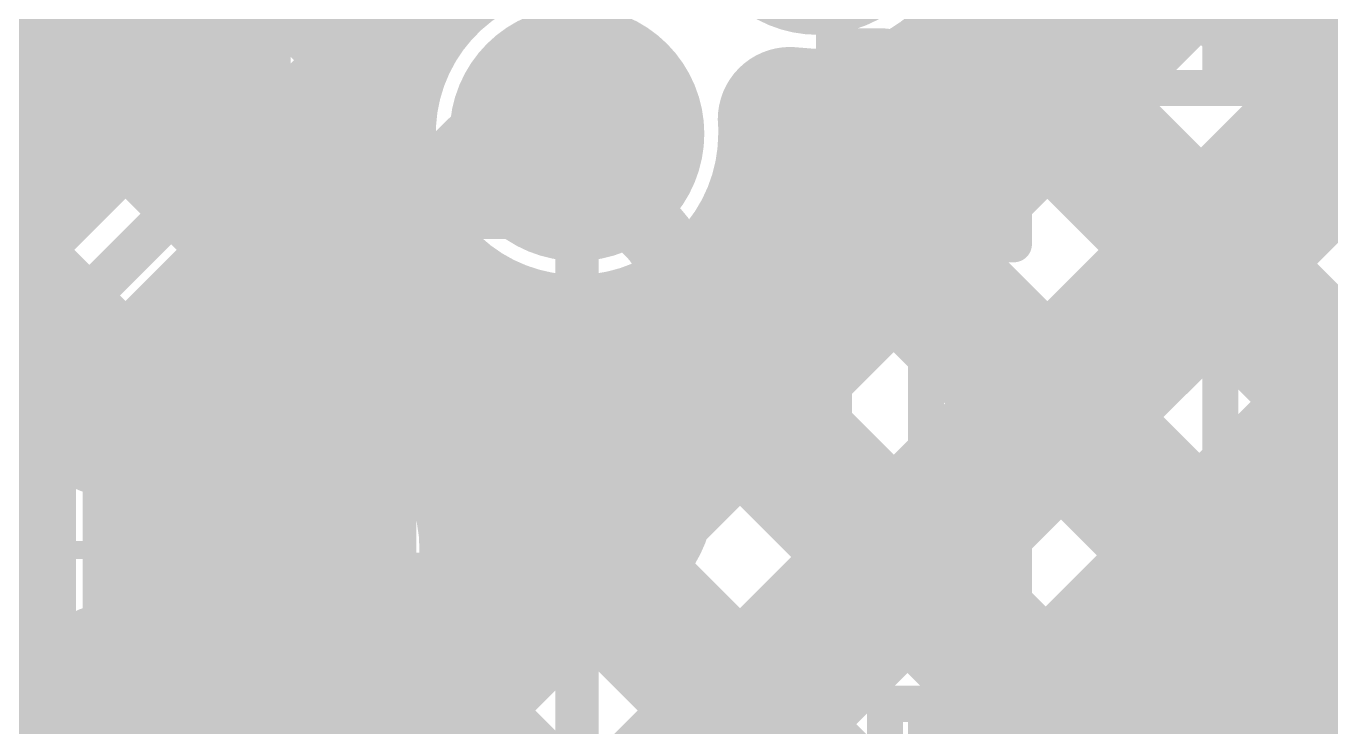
# Model space of a CAD drawing. Header units: millimetres. Extents: x 13 to 259, y -2 to 326.
# Drawn here: x 127.429 to 131.032, y 111.536 to 113.473 of the extents above; entities that cross this region are included whole.
import ezdxf

# ---------------------------------------------------------------- set-up
doc = ezdxf.new("R2010")
doc.units = ezdxf.units.MM
for name, color, linetype in [('BottomLayer', 5, 'Continuous'), ('BottomPaste', 16, 'Continuous'), ('BottomSolder', 6, 'Continuous'), ('ConnectLayer', 7, 'Continuous'), ('DrillDrawing', 1, 'Continuous'), ('Mechanical14', 56, 'Continuous'), ('Mechanical16', 56, 'Continuous'), ('MidLayer1', 16, 'Continuous'), ('MidLayer2', 76, 'Continuous'), ('MidLayer3', 90, 'Continuous'), ('MidLayer4', 156, 'Continuous'), ('MidLayer5', 130, 'Continuous'), ('MidLayer6', 216, 'Continuous'), ('MultiLayer', 9, 'Continuous'), ('TopLayer', 1, 'Continuous'), ('TopOverlay', 2, 'Continuous'), ('TopSolder', 216, 'Continuous')]:
    doc.layers.add(name, color=color, linetype=linetype)

# ---------------------------------------------------------------- blocks, each defined once
blk = doc.blocks.new('RESC1005X40N_B_141')
at = {"layer": 'BottomLayer'}
for points in [[(-0.76, 0.31), (-0.76, -0.31), (-0.18, 0.31), (-0.18, -0.31)], [(0.18, 0.31), (0.18, -0.31), (0.76, 0.31), (0.76, -0.31)]]:
    blk.add_solid(points, dxfattribs=at)
at = {"layer": 'BottomPaste'}
for points in [[(-0.76, 0.31), (-0.76, -0.31), (-0.18, 0.31), (-0.18, -0.31)], [(0.18, 0.31), (0.18, -0.31), (0.76, 0.31), (0.76, -0.31)]]:
    blk.add_solid(points, dxfattribs=at)
at = {"layer": 'BottomSolder'}
for points in [[(-0.8616, 0.4116), (-0.8616, -0.4116), (-0.0784, 0.4116), (-0.0784, -0.4116)], [(0.0784, 0.4116), (0.0784, -0.4116), (0.8616, 0.4116), (0.8616, -0.4116)]]:
    blk.add_solid(points, dxfattribs=at)
at = {"layer": 'Mechanical14', "const_width": 0.1}
for points in [[(-0.5, -0.25), (-0.5, 0.25)], [(-0.5, 0.25), (0.5, 0.25)], [(0.5, -0.25), (0.5, 0.25)], [(-0.5, -0.25), (0.5, -0.25)]]:
    blk.add_lwpolyline(points, dxfattribs=at)
at = {"layer": 'Mechanical14', "const_width": 0.05}
for points in [[(-0.525, 0.25, 1), (-0.475, 0.25, 1)], [(-0.525, 0.25, 1), (-0.475, 0.25, 1)], [(0.475, 0.25, 1), (0.525, 0.25, 1)], [(0.475, 0.25, 1), (0.525, 0.25, 1)], [(-0.525, -0.25, 1), (-0.475, -0.25, 1)], [(-0.525, -0.25, 1), (-0.475, -0.25, 1)], [(0.475, -0.25, 1), (0.525, -0.25, 1)], [(0.475, -0.25, 1), (0.525, -0.25, 1)]]:
    blk.add_lwpolyline(points, format="xyb", close=True, dxfattribs=at)
at = {"layer": 'Mechanical16', "const_width": 0.05}
for points in [[(0, -0.5), (0, 0.5)], [(-0.91, -0.46), (-0.91, 0.46)], [(-0.91, 0.46), (0.91, 0.46)], [(0.91, -0.46), (0.91, 0.46)], [(-0.5, 0), (0.5, 0)], [(-0.91, -0.46), (0.91, -0.46)]]:
    blk.add_lwpolyline(points, dxfattribs=at)
at = {"layer": 'Mechanical16'}
for points, const_width in [([(-0.0125, 0.5, 1), (0.0125, 0.5, 1)], 0.025), ([(-0.9225, 0.46, 1), (-0.8975, 0.46, 1)], 0.025), ([(-0.9225, 0.46, 1), (-0.8975, 0.46, 1)], 0.025), ([(0.8975, 0.46, 1), (0.9225, 0.46, 1)], 0.025), ([(0.8975, 0.46, 1), (0.9225, 0.46, 1)], 0.025), ([(0.35, 0, 1), (-0.35, 0, 1)], 0.05), ([(-0.5125, 0, 1), (-0.4875, 0, 1)], 0.025), ([(-0.3625, 0, 1), (-0.3375, 0, 1)], 0.025), ([(0.3375, 0, 1), (0.3625, 0, 1)], 0.025), ([(0.4875, 0, 1), (0.5125, 0, 1)], 0.025), ([(-0.9225, -0.46, 1), (-0.8975, -0.46, 1)], 0.025), ([(-0.9225, -0.46, 1), (-0.8975, -0.46, 1)], 0.025), ([(0.8975, -0.46, 1), (0.9225, -0.46, 1)], 0.025), ([(0.8975, -0.46, 1), (0.9225, -0.46, 1)], 0.025), ([(-0.0125, -0.5, 1), (0.0125, -0.5, 1)], 0.025)]:
    blk.add_lwpolyline(points, format="xyb", close=True, dxfattribs=dict(at, const_width=const_width))
blk = doc.blocks.new('SAMTEC_ASP_127797_01_185')
at = {"layer": 'Mechanical14', "const_width": 0.1}
for points in [[(-11.1252, -4.4196), (-11.7348, -4.4196)], [(-11.1252, -4.5606), (-11.1252, -4.4196)], [(-9.8552, -4.4196), (-10.4648, -4.4196)], [(-10.4648, -4.5606), (-10.4648, -4.4196)], [(-9.8552, -4.5606), (-9.8552, -4.4196)], [(-11.0109, -4.5606), (-11.1252, -4.5606)], [(-11.0109, -4.9162), (-11.0109, -4.5606)], [(-10.4648, -4.5606), (-10.5791, -4.5606)], [(-10.5791, -4.9162), (-10.5791, -4.5606)], [(-9.7409, -4.5606), (-9.8552, -4.5606)], [(-9.7409, -4.9162), (-9.7409, -4.5606)], [(-9.1948, -4.5606), (-9.3091, -4.5606)], [(-9.3091, -4.9162), (-9.3091, -4.5606)], [(-11.0109, -4.6736), (-11.8491, -4.6736)], [(-9.7409, -4.6736), (-10.5791, -4.6736)], [(-8.4709, -4.6736), (-9.3091, -4.6736)], [(-10.5791, -4.9162), (-11.0109, -4.9162)], [(-9.3091, -4.9162), (-9.7409, -4.9162)], [(-11.0109, -5.5994), (-11.0109, -5.2438)], [(-10.5791, -5.2438), (-11.0109, -5.2438)], [(-10.5791, -5.5994), (-10.5791, -5.2438)], [(-9.7409, -5.5994), (-9.7409, -5.2438)], [(-9.3091, -5.2438), (-9.7409, -5.2438)], [(-9.3091, -5.5994), (-9.3091, -5.2438)], [(-11.0109, -5.4864), (-11.8491, -5.4864)], [(-11.0109, -5.4864), (-11.8491, -5.4864)], [(-9.7409, -5.4864), (-10.5791, -5.4864)], [(-9.7409, -5.4864), (-10.5791, -5.4864)], [(-8.4709, -5.4864), (-9.3091, -5.4864)], [(-8.4709, -5.4864), (-9.3091, -5.4864)], [(-11.1252, -5.7404), (-11.1252, -5.5994)], [(-11.0109, -5.5994), (-11.1252, -5.5994)], [(-10.4648, -5.5994), (-10.5791, -5.5994)], [(-10.4648, -5.7404), (-10.4648, -5.5994)], [(-9.8552, -5.7404), (-9.8552, -5.5994)], [(-9.7409, -5.5994), (-9.8552, -5.5994)], [(-9.1948, -5.5994), (-9.3091, -5.5994)], [(-11.1252, -5.7404), (-11.7348, -5.7404)], [(-11.1252, -5.7404), (-11.7348, -5.7404)], [(-9.8552, -5.7404), (-10.4648, -5.7404)], [(-9.8552, -5.7404), (-10.4648, -5.7404)], [(-9.8806, -6.1722), (-10.4394, -6.1722)], [(-9.8806, -6.1722), (-10.4394, -6.1722)], [(-10.6934, -7.0866), (-10.6934, -6.4262)], [(-10.6934, -7.0866), (-10.6934, -6.4262)], [(-9.6266, -7.0866), (-9.6266, -6.4262)], [(-9.6266, -7.0866), (-9.6266, -6.4262)], [(-10.9474, -7.3406), (-11.9126, -7.3406)], [(-10.9474, -7.3406), (-11.9126, -7.3406)], [(-8.4074, -7.3406), (-9.3726, -7.3406)], [(-8.4074, -7.3406), (-9.3726, -7.3406)]]:
    blk.add_lwpolyline(points, dxfattribs=at)
at = {"layer": 'Mechanical14', "const_width": 0.05}
for points in [[(-11.1502, -4.4196, 1), (-11.1002, -4.4196, 1)], [(-11.1502, -4.4196, 1), (-11.1002, -4.4196, 1)], [(-10.4898, -4.4196, 1), (-10.4398, -4.4196, 1)], [(-10.4898, -4.4196, 1), (-10.4398, -4.4196, 1)], [(-9.8802, -4.4196, 1), (-9.8302, -4.4196, 1)], [(-9.8802, -4.4196, 1), (-9.8302, -4.4196, 1)], [(-11.1502, -4.5606, 1), (-11.1002, -4.5606, 1)], [(-11.1502, -4.5606, 1), (-11.1002, -4.5606, 1)], [(-11.0359, -4.5606, 1), (-10.9859, -4.5606, 1)], [(-11.0359, -4.5606, 1), (-10.9859, -4.5606, 1)], [(-10.6041, -4.5606, 1), (-10.5541, -4.5606, 1)], [(-10.6041, -4.5606, 1), (-10.5541, -4.5606, 1)], [(-10.4898, -4.5606, 1), (-10.4398, -4.5606, 1)], [(-10.4898, -4.5606, 1), (-10.4398, -4.5606, 1)], [(-9.8802, -4.5606, 1), (-9.8302, -4.5606, 1)], [(-9.8802, -4.5606, 1), (-9.8302, -4.5606, 1)], [(-9.7659, -4.5606, 1), (-9.7159, -4.5606, 1)], [(-9.7659, -4.5606, 1), (-9.7159, -4.5606, 1)], [(-9.3341, -4.5606, 1), (-9.2841, -4.5606, 1)], [(-9.3341, -4.5606, 1), (-9.2841, -4.5606, 1)], [(-11.0359, -4.6736, 1), (-10.9859, -4.6736, 1)], [(-10.6041, -4.6736, 1), (-10.5541, -4.6736, 1)], [(-9.7659, -4.6736, 1), (-9.7159, -4.6736, 1)], [(-9.3341, -4.6736, 1), (-9.2841, -4.6736, 1)], [(-11.0359, -4.9162, 1), (-10.9859, -4.9162, 1)], [(-11.0359, -4.9162, 1), (-10.9859, -4.9162, 1)], [(-10.6041, -4.9162, 1), (-10.5541, -4.9162, 1)], [(-10.6041, -4.9162, 1), (-10.5541, -4.9162, 1)], [(-9.7659, -4.9162, 1), (-9.7159, -4.9162, 1)], [(-9.7659, -4.9162, 1), (-9.7159, -4.9162, 1)], [(-9.3341, -4.9162, 1), (-9.2841, -4.9162, 1)], [(-9.3341, -4.9162, 1), (-9.2841, -4.9162, 1)], [(-11.0359, -5.2438, 1), (-10.9859, -5.2438, 1)], [(-11.0359, -5.2438, 1), (-10.9859, -5.2438, 1)], [(-10.6041, -5.2438, 1), (-10.5541, -5.2438, 1)], [(-10.6041, -5.2438, 1), (-10.5541, -5.2438, 1)], [(-9.7659, -5.2438, 1), (-9.7159, -5.2438, 1)], [(-9.7659, -5.2438, 1), (-9.7159, -5.2438, 1)], [(-9.3341, -5.2438, 1), (-9.2841, -5.2438, 1)], [(-9.3341, -5.2438, 1), (-9.2841, -5.2438, 1)], [(-11.0359, -5.4864, 1), (-10.9859, -5.4864, 1)], [(-11.0359, -5.4864, 1), (-10.9859, -5.4864, 1)], [(-10.6041, -5.4864, 1), (-10.5541, -5.4864, 1)], [(-10.6041, -5.4864, 1), (-10.5541, -5.4864, 1)], [(-9.7659, -5.4864, 1), (-9.7159, -5.4864, 1)], [(-9.7659, -5.4864, 1), (-9.7159, -5.4864, 1)], [(-9.3341, -5.4864, 1), (-9.2841, -5.4864, 1)], [(-9.3341, -5.4864, 1), (-9.2841, -5.4864, 1)], [(-11.1502, -5.5994, 1), (-11.1002, -5.5994, 1)], [(-11.1502, -5.5994, 1), (-11.1002, -5.5994, 1)], [(-11.0359, -5.5994, 1), (-10.9859, -5.5994, 1)], [(-11.0359, -5.5994, 1), (-10.9859, -5.5994, 1)], [(-10.6041, -5.5994, 1), (-10.5541, -5.5994, 1)], [(-10.6041, -5.5994, 1), (-10.5541, -5.5994, 1)], [(-10.4898, -5.5994, 1), (-10.4398, -5.5994, 1)], [(-10.4898, -5.5994, 1), (-10.4398, -5.5994, 1)], [(-9.8802, -5.5994, 1), (-9.8302, -5.5994, 1)], [(-9.8802, -5.5994, 1), (-9.8302, -5.5994, 1)], [(-9.7659, -5.5994, 1), (-9.7159, -5.5994, 1)], [(-9.7659, -5.5994, 1), (-9.7159, -5.5994, 1)], [(-9.3341, -5.5994, 1), (-9.2841, -5.5994, 1)], [(-9.3341, -5.5994, 1), (-9.2841, -5.5994, 1)], [(-11.1502, -5.7404, 1), (-11.1002, -5.7404, 1)], [(-11.1502, -5.7404, 1), (-11.1002, -5.7404, 1)], [(-11.1502, -5.7404, 1), (-11.1002, -5.7404, 1)], [(-10.4898, -5.7404, 1), (-10.4398, -5.7404, 1)], [(-10.4898, -5.7404, 1), (-10.4398, -5.7404, 1)], [(-10.4898, -5.7404, 1), (-10.4398, -5.7404, 1)], [(-9.8802, -5.7404, 1), (-9.8302, -5.7404, 1)], [(-9.8802, -5.7404, 1), (-9.8302, -5.7404, 1)], [(-9.8802, -5.7404, 1), (-9.8302, -5.7404, 1)], [(-10.4644, -6.1722, 1), (-10.4144, -6.1722, 1)], [(-10.4644, -6.1722, 1), (-10.4144, -6.1722, 1)], [(-10.4644, -6.1722, 1), (-10.4144, -6.1722, 1)], [(-10.4644, -6.1722, 1), (-10.4144, -6.1722, 1)], [(-9.9056, -6.1722, 1), (-9.8556, -6.1722, 1)], [(-9.9056, -6.1722, 1), (-9.8556, -6.1722, 1)], [(-9.9056, -6.1722, 1), (-9.8556, -6.1722, 1)], [(-9.9056, -6.1722, 1), (-9.8556, -6.1722, 1)], [(-10.7184, -6.4262, 1), (-10.6684, -6.4262, 1)], [(-10.7184, -6.4262, 1), (-10.6684, -6.4262, 1)], [(-10.7184, -6.4262, 1), (-10.6684, -6.4262, 1)], [(-10.7184, -6.4262, 1), (-10.6684, -6.4262, 1)], [(-9.6516, -6.4262, 1), (-9.6016, -6.4262, 1)], [(-9.6516, -6.4262, 1), (-9.6016, -6.4262, 1)], [(-9.6516, -6.4262, 1), (-9.6016, -6.4262, 1)], [(-9.6516, -6.4262, 1), (-9.6016, -6.4262, 1)], [(-10.7184, -7.0866, 1), (-10.6684, -7.0866, 1)], [(-10.7184, -7.0866, 1), (-10.6684, -7.0866, 1)], [(-10.7184, -7.0866, 1), (-10.6684, -7.0866, 1)], [(-9.6516, -7.0866, 1), (-9.6016, -7.0866, 1)], [(-9.6516, -7.0866, 1), (-9.6016, -7.0866, 1)], [(-9.6516, -7.0866, 1), (-9.6016, -7.0866, 1)], [(-10.9724, -7.3406, 1), (-10.9224, -7.3406, 1)], [(-10.9724, -7.3406, 1), (-10.9224, -7.3406, 1)], [(-10.9724, -7.3406, 1), (-10.9224, -7.3406, 1)], [(-9.3976, -7.3406, 1), (-9.3476, -7.3406, 1)], [(-9.3976, -7.3406, 1), (-9.3476, -7.3406, 1)], [(-9.3976, -7.3406, 1), (-9.3476, -7.3406, 1)]]:
    blk.add_lwpolyline(points, format="xyb", close=True, dxfattribs=at)
at = {"layer": 'Mechanical14', "const_width": 0.1}
for points in [[(-10.6934, -6.4262, -0.414214), (-10.4394, -6.1722)], [(-10.6934, -6.4262, -0.414214), (-10.4394, -6.1722)], [(-9.8806, -6.1722, -0.414214), (-9.6266, -6.4262)], [(-9.8806, -6.1722, -0.414214), (-9.6266, -6.4262)], [(-10.6934, -7.0866, -0.414214), (-10.9474, -7.3406)], [(-9.3726, -7.3406, -0.414214), (-9.6266, -7.0866)]]:
    blk.add_lwpolyline(points, format="xyb", dxfattribs=at)
at = {"layer": 'TopOverlay', "const_width": 0.2}
for points in [[(-10.6934, -6.4262, -0.414214), (-10.4394, -6.1722)], [(-10.6934, -6.4262, -0.414214), (-10.4394, -6.1722)], [(-9.8806, -6.1722, -0.414214), (-9.6266, -6.4262)], [(-9.8806, -6.1722, -0.414214), (-9.6266, -6.4262)], [(-10.6934, -7.0866, -0.414214), (-10.9474, -7.3406)], [(-9.3726, -7.3406, -0.414214), (-9.6266, -7.0866)]]:
    blk.add_lwpolyline(points, format="xyb", dxfattribs=at)
for points in [[(-9.8806, -6.1722), (-10.4394, -6.1722)], [(-9.8806, -6.1722), (-10.4394, -6.1722)], [(-10.6934, -7.0866), (-10.6934, -6.4262)], [(-10.6934, -7.0866), (-10.6934, -6.4262)], [(-9.6266, -7.0866), (-9.6266, -6.4262)], [(-9.6266, -7.0866), (-9.6266, -6.4262)], [(-10.9474, -7.3406), (-11.9126, -7.3406)], [(-10.9474, -7.3406), (-11.9126, -7.3406)], [(-8.4074, -7.3406), (-9.3726, -7.3406)], [(-8.4074, -7.3406), (-9.3726, -7.3406)]]:
    blk.add_lwpolyline(points, dxfattribs=at)
at = {"layer": 'TopOverlay', "const_width": 0.1}
for points in [[(-10.4894, -6.1722, 1), (-10.3894, -6.1722, 1)], [(-10.4894, -6.1722, 1), (-10.3894, -6.1722, 1)], [(-10.4894, -6.1722, 1), (-10.3894, -6.1722, 1)], [(-10.4894, -6.1722, 1), (-10.3894, -6.1722, 1)], [(-9.9306, -6.1722, 1), (-9.8306, -6.1722, 1)], [(-9.9306, -6.1722, 1), (-9.8306, -6.1722, 1)], [(-9.9306, -6.1722, 1), (-9.8306, -6.1722, 1)], [(-9.9306, -6.1722, 1), (-9.8306, -6.1722, 1)], [(-10.7434, -6.4262, 1), (-10.6434, -6.4262, 1)], [(-10.7434, -6.4262, 1), (-10.6434, -6.4262, 1)], [(-10.7434, -6.4262, 1), (-10.6434, -6.4262, 1)], [(-10.7434, -6.4262, 1), (-10.6434, -6.4262, 1)], [(-9.6766, -6.4262, 1), (-9.5766, -6.4262, 1)], [(-9.6766, -6.4262, 1), (-9.5766, -6.4262, 1)], [(-9.6766, -6.4262, 1), (-9.5766, -6.4262, 1)], [(-9.6766, -6.4262, 1), (-9.5766, -6.4262, 1)], [(-10.7434, -7.0866, 1), (-10.6434, -7.0866, 1)], [(-10.7434, -7.0866, 1), (-10.6434, -7.0866, 1)], [(-10.7434, -7.0866, 1), (-10.6434, -7.0866, 1)], [(-9.6766, -7.0866, 1), (-9.5766, -7.0866, 1)], [(-9.6766, -7.0866, 1), (-9.5766, -7.0866, 1)], [(-9.6766, -7.0866, 1), (-9.5766, -7.0866, 1)], [(-10.9974, -7.3406, 1), (-10.8974, -7.3406, 1)], [(-10.9974, -7.3406, 1), (-10.8974, -7.3406, 1)], [(-10.9974, -7.3406, 1), (-10.8974, -7.3406, 1)], [(-9.4226, -7.3406, 1), (-9.3226, -7.3406, 1)], [(-9.4226, -7.3406, 1), (-9.3226, -7.3406, 1)], [(-9.4226, -7.3406, 1), (-9.3226, -7.3406, 1)]]:
    blk.add_lwpolyline(points, format="xyb", close=True, dxfattribs=at)

msp = doc.modelspace()

# ---------------------------------------------------------------- linework, layer by layer
at = {"layer": 'BottomLayer', "const_width": 0.25}
for points in [[(128.825, 113.175, 1), (129.075, 113.175, 1)], [(128, 112.025, 1), (128.25, 112.025, 1)]]:
    msp.add_lwpolyline(points, format="xyb", close=True, dxfattribs=at)
at = {"layer": 'BottomSolder', "const_width": 0.3516}
for points in [[(129.439, 113.8, 1), (129.7906, 113.8, 1)], [(128.7742, 113.175, 1), (129.1258, 113.175, 1)]]:
    msp.add_lwpolyline(points, format="xyb", close=True, dxfattribs=at)
at = {"layer": 'ConnectLayer', "const_width": 0.4}
for points in [[(124.2137, 120.162), (132.0104, 112.3653)], [(125.4799, 118.8957), (132.0104, 112.3653)], [(125.6164, 112.0399), (132.4802, 118.9037)], [(125.6164, 112.0399), (132.4802, 118.9037)], [(127.019, 112.594), (133.3029, 118.8779)], [(127.019, 112.594), (133.3029, 118.8779)], [(126.7, 113.1236), (131.6434, 118.067)], [(126.7, 117.6756), (132.0104, 112.3653)], [(127.0189, 112.594), (132.0328, 117.6079)], [(123.8386, 116.2945), (127.6994, 112.4336)], [(124.304, 115.829), (127.6994, 112.4336)], [(126.2568, 115.5733), (128.4123, 113.4178)], [(126.2568, 115.5733), (128.4123, 113.4178)], [(120.9938, 103.1747), (133.0535, 115.2344)], [(120.9938, 103.1747), (133.0535, 115.2344)], [(120.1551, 103.1846), (132.037, 115.0665)], [(120.1551, 103.1846), (132.037, 115.0665)], [(126.7, 109.7295), (132.037, 115.0665)], [(126.7755, 115.0545), (128.4123, 113.4178)], [(125.9994, 114.9822), (128.506, 112.4755)], [(125.9994, 114.9822), (128.506, 112.4755)], [(125.6164, 112.0399), (128.2722, 114.6957)], [(126.7, 114.2815), (128.5059, 112.4756)], [(127.1844, 112.875), (128.3917, 114.0823)], [(126.9842, 113.9973), (127.6454, 113.3361)], [(126.7, 108.881), (131.7835, 113.9644)], [(126.7, 113.4329), (127.6994, 112.4336)], [(130.0843, 113.4428), (131.6395, 111.8877)], [(130.0844, 113.4428), (131.6395, 111.8877)], [(130.0844, 113.4428), (131.6395, 111.8877)], [(129.5137, 113.0005), (129.7357, 113.2225)], [(129.539, 113.1396), (136.8443, 105.8343)], [(129.539, 113.1396), (136.8443, 105.8343)], [(129.539, 113.1396), (131.7643, 110.9143)], [(129.539, 113.1396), (129.5959, 113.0827)], [(127.7687, 112.4952), (128.3659, 113.0924)], [(127.7689, 112.4954), (128.3659, 113.0924)], [(127.7689, 112.4954), (128.3659, 113.0924)], [(128.2627, 109.5951), (131.6451, 112.9775)], [(128.2627, 109.5951), (131.6451, 112.9775)], [(128.2627, 109.5951), (131.6451, 112.9775)], [(128.5054, 112.4761), (128.6798, 112.6505)], [(128.5531, 112.4311), (128.7441, 112.6221)], [(128.5531, 112.4311), (128.7441, 112.6221)], [(128.5531, 112.4311), (128.7441, 112.6221)], [(128.5531, 112.4311), (128.7441, 112.6221)], [(129.1928, 112.6373), (132.0064, 109.8237)], [(129.1928, 112.6373), (132.0064, 109.8237)], [(129.1928, 112.6373), (132.0064, 109.8237)], [(128.6941, 112.1809), (129.1245, 112.6114)], [(128.5701, 109.054), (132.0412, 112.5251)], [(128.5701, 109.054), (132.0412, 112.5251)], [(128.5701, 109.054), (132.0412, 112.5251)], [(128.5755, 112.406), (131.6389, 109.3427)], [(128.5755, 112.406), (131.6389, 109.3427)], [(128.5755, 112.406), (128.7473, 112.2342)], [(128.5757, 112.4059), (131.6389, 109.3427)], [(129.575, 110.5064), (130.985, 111.9164)], [(130.985, 111.6719), (130.985, 111.9164)], [(130.8736, 111.805), (130.985, 111.6935)], [(127.6323, 111.6522), (137.0824, 102.2021)], [(127.6323, 111.6522), (137.0824, 102.2021)], [(127.6323, 111.6522), (132.0024, 107.2821)], [(129.575, 110.2619), (130.985, 111.6719)], [(121.2738, 105.1517), (127.719, 111.597)], [(121.2738, 105.1517), (127.719, 111.597)], [(126.7, 110.5781), (127.719, 111.597)], [(128.5336, 111.5994), (131.7619, 108.3712)], [(128.5336, 111.5994), (131.7619, 108.3712)], [(128.5336, 111.5994), (131.7618, 108.3711)], [(123.5557, 107.09), (127.9329, 111.4672)], [(125.1816, 108.6685), (127.9691, 111.456)], [(130.4493, 111.3807), (130.5716, 111.2585)]]:
    msp.add_lwpolyline(points, dxfattribs=at)
for points in [[(130.2048, 113.8, -0.452631), (129.5387, 113.2149)], [(130.2048, 113.8, -0.452631), (129.5387, 113.2149)], [(130.2048, 113.8, -0.452631), (129.5387, 113.2149)], [(129.54, 113.175, -2.653844), (129.0262, 113.7601)], [(129.54, 113.175, -2.653844), (129.0262, 113.7601)], [(129.54, 113.175, -2.653844), (129.0262, 113.7601)], [(129.7357, 113.2225, -0.084114), (129.5387, 113.2149)], [(129.54, 113.175, -0.075205), (129.5137, 113.0005)], [(129.1245, 112.6114, -0.196462), (128.6798, 112.6505)], [(127.65, 111.675, -3.043186), (127.65, 112.375)], [(127.65, 111.675, -3.043186), (127.65, 112.375)], [(126.7, 112.375, -0.505341), (127.65, 112.375)], [(127.65, 112.375, -0.724003), (128.715, 112.025)], [(127.65, 112.375, -0.724003), (128.715, 112.025)], [(127.65, 112.375, -0.724003), (128.715, 112.025)], [(128.5054, 112.4761, -0.151851), (128.6941, 112.1809)], [(128.715, 112.025, -0.724003), (127.65, 111.675)], [(128.715, 112.025, -0.724003), (127.65, 111.675)], [(128.715, 112.025, -0.724003), (127.65, 111.675)], [(127.65, 111.675, -0.461037), (126.755, 111.6106)]]:
    msp.add_lwpolyline(points, format="xyb", dxfattribs=at)
at = {"layer": 'ConnectLayer', "const_width": 0.2}
for points in [[(128.3123, 113.4178, 1), (128.5123, 113.4178, 1)], [(128.3123, 113.4178, 1), (128.5123, 113.4178, 1)], [(128.3123, 113.4178, 1), (128.5123, 113.4178, 1)], [(129.9843, 113.4428, 1), (130.1843, 113.4428, 1)], [(129.9844, 113.4428, 1), (130.1844, 113.4428, 1)], [(129.9844, 113.4428, 1), (130.1844, 113.4428, 1)], [(127.5454, 113.3361, 1), (127.7454, 113.3361, 1)], [(129.4387, 113.2149, 1), (129.6387, 113.2149, 1)], [(129.4387, 113.2149, 1), (129.6387, 113.2149, 1)], [(129.4387, 113.2149, 1), (129.6387, 113.2149, 1)], [(129.4387, 113.2149, 1), (129.6387, 113.2149, 1)], [(129.6357, 113.2225, 1), (129.8357, 113.2225, 1)], [(129.6357, 113.2225, 1), (129.8357, 113.2225, 1)], [(129.44, 113.175, 1), (129.64, 113.175, 1)], [(129.44, 113.175, 1), (129.64, 113.175, 1)], [(129.44, 113.175, 1), (129.64, 113.175, 1)], [(129.44, 113.175, 1), (129.64, 113.175, 1)], [(129.439, 113.1396, 1), (129.639, 113.1396, 1)], [(129.439, 113.1396, 1), (129.639, 113.1396, 1)], [(129.439, 113.1396, 1), (129.639, 113.1396, 1)], [(129.439, 113.1396, 1), (129.639, 113.1396, 1)], [(128.2659, 113.0924, 1), (128.4659, 113.0924, 1)], [(128.2659, 113.0924, 1), (128.4659, 113.0924, 1)], [(128.2659, 113.0924, 1), (128.4659, 113.0924, 1)], [(129.4959, 113.0827, 1), (129.6959, 113.0827, 1)], [(129.4137, 113.0005, 1), (129.6136, 113.0005, 1)], [(129.4137, 113.0005, 1), (129.6136, 113.0005, 1)], [(128.5798, 112.6505, 1), (128.7798, 112.6505, 1)], [(128.5798, 112.6505, 1), (128.7798, 112.6505, 1)], [(128.6441, 112.6221, 1), (128.8441, 112.6221, 1)], [(128.6441, 112.6221, 1), (128.8441, 112.6221, 1)], [(128.6441, 112.6221, 1), (128.8441, 112.6221, 1)], [(128.6441, 112.6221, 1), (128.8441, 112.6221, 1)], [(129.0928, 112.6373, 1), (129.2928, 112.6373, 1)], [(129.0928, 112.6373, 1), (129.2928, 112.6373, 1)], [(129.0928, 112.6373, 1), (129.2928, 112.6373, 1)], [(129.0245, 112.6114, 1), (129.2245, 112.6114, 1)], [(129.0245, 112.6114, 1), (129.2245, 112.6114, 1)], [(127.6687, 112.4952, 1), (127.8687, 112.4952, 1)], [(127.6689, 112.4954, 1), (127.8689, 112.4954, 1)], [(127.6689, 112.4954, 1), (127.8689, 112.4954, 1)], [(128.4054, 112.4761, 1), (128.6054, 112.4761, 1)], [(128.4054, 112.4761, 1), (128.6054, 112.4761, 1)], [(128.4059, 112.4756, 1), (128.6059, 112.4756, 1)], [(128.406, 112.4755, 1), (128.606, 112.4755, 1)], [(128.406, 112.4755, 1), (128.606, 112.4755, 1)], [(127.5994, 112.4336, 1), (127.7994, 112.4336, 1)], [(127.5994, 112.4336, 1), (127.7994, 112.4336, 1)], [(127.5994, 112.4336, 1), (127.7994, 112.4336, 1)], [(128.4531, 112.4311, 1), (128.6531, 112.4311, 1)], [(128.4531, 112.4311, 1), (128.6531, 112.4311, 1)], [(128.4531, 112.4311, 1), (128.6531, 112.4311, 1)], [(128.4531, 112.4311, 1), (128.6531, 112.4311, 1)], [(128.4755, 112.406, 1), (128.6755, 112.406, 1)], [(128.4755, 112.406, 1), (128.6755, 112.406, 1)], [(128.4755, 112.406, 1), (128.6755, 112.406, 1)], [(128.4757, 112.4059, 1), (128.6757, 112.4059, 1)], [(127.55, 112.375, 1), (127.75, 112.375, 1)], [(127.55, 112.375, 1), (127.75, 112.375, 1)], [(127.55, 112.375, 1), (127.75, 112.375, 1)], [(127.55, 112.375, 1), (127.75, 112.375, 1)], [(127.55, 112.375, 1), (127.75, 112.375, 1)], [(127.55, 112.375, 1), (127.75, 112.375, 1)], [(128.6473, 112.2342, 1), (128.8473, 112.2342, 1)], [(128.5941, 112.1809, 1), (128.7941, 112.1809, 1)], [(128.5941, 112.1809, 1), (128.7941, 112.1809, 1)], [(128.615, 112.025, 1), (128.815, 112.025, 1)], [(128.615, 112.025, 1), (128.815, 112.025, 1)], [(128.615, 112.025, 1), (128.815, 112.025, 1)], [(128.615, 112.025, 1), (128.815, 112.025, 1)], [(128.615, 112.025, 1), (128.815, 112.025, 1)], [(128.615, 112.025, 1), (128.815, 112.025, 1)], [(130.885, 111.9164, 1), (131.085, 111.9164, 1)], [(130.885, 111.9164, 1), (131.085, 111.9164, 1)], [(130.7736, 111.805, 1), (130.9736, 111.805, 1)], [(130.885, 111.6935, 1), (131.085, 111.6935, 1)], [(127.5323, 111.6522, 1), (127.7323, 111.6522, 1)], [(127.5323, 111.6522, 1), (127.7323, 111.6522, 1)], [(127.5323, 111.6522, 1), (127.7323, 111.6522, 1)], [(127.55, 111.675, 1), (127.75, 111.675, 1)], [(127.55, 111.675, 1), (127.75, 111.675, 1)], [(127.55, 111.675, 1), (127.75, 111.675, 1)], [(127.55, 111.675, 1), (127.75, 111.675, 1)], [(127.55, 111.675, 1), (127.75, 111.675, 1)], [(127.55, 111.675, 1), (127.75, 111.675, 1)], [(130.885, 111.6719, 1), (131.085, 111.6719, 1)], [(130.885, 111.6719, 1), (131.085, 111.6719, 1)], [(127.619, 111.597, 1), (127.819, 111.597, 1)], [(127.619, 111.597, 1), (127.819, 111.597, 1)], [(127.619, 111.597, 1), (127.819, 111.597, 1)], [(128.4336, 111.5994, 1), (128.6336, 111.5994, 1)], [(128.4336, 111.5994, 1), (128.6336, 111.5994, 1)], [(128.4336, 111.5994, 1), (128.6336, 111.5994, 1)], [(127.8329, 111.4672, 1), (128.0329, 111.4672, 1)], [(127.8691, 111.456, 1), (128.0691, 111.456, 1)], [(130.3493, 111.3807, 1), (130.5493, 111.3807, 1)]]:
    msp.add_lwpolyline(points, format="xyb", close=True, dxfattribs=at)
at = {"layer": 'DrillDrawing', "const_width": 0.0508}
for points in [[(128.823, 113.302), (128.823, 113.429)], [(128.823, 113.429), (129.077, 113.429)], [(129.077, 113.302), (129.077, 113.429)], [(128.696, 113.048), (128.696, 113.302)], [(128.696, 113.302), (128.823, 113.302)], [(129.077, 113.302), (129.204, 113.302)], [(129.204, 113.048), (129.204, 113.302)], [(128.696, 113.048), (128.823, 113.048)], [(128.823, 112.921), (128.823, 113.048)], [(129.077, 113.048), (129.204, 113.048)], [(129.077, 112.921), (129.077, 113.048)], [(128.823, 112.921), (129.077, 112.921)], [(127.998, 112.152), (127.998, 112.279)], [(127.998, 112.279), (128.252, 112.279)], [(128.252, 112.152), (128.252, 112.279)], [(127.302, 112.152), (127.429, 112.152)], [(127.429, 111.898), (127.429, 112.152)], [(127.871, 111.898), (127.871, 112.152)], [(127.871, 112.152), (127.998, 112.152)], [(128.252, 112.152), (128.379, 112.152)], [(128.379, 111.898), (128.379, 112.152)], [(127.302, 111.898), (127.429, 111.898)], [(127.871, 111.898), (127.998, 111.898)], [(127.998, 111.771), (127.998, 111.898)], [(128.252, 111.898), (128.379, 111.898)], [(128.252, 111.771), (128.252, 111.898)], [(127.998, 111.771), (128.252, 111.771)]]:
    msp.add_lwpolyline(points, dxfattribs=at)
at = {"layer": 'DrillDrawing', "const_width": 0.0254}
for points in [[(128.8103, 113.429, 1), (128.8357, 113.429, 1)], [(128.8103, 113.429, 1), (128.8357, 113.429, 1)], [(129.0643, 113.429, 1), (129.0897, 113.429, 1)], [(129.0643, 113.429, 1), (129.0897, 113.429, 1)], [(128.6833, 113.302, 1), (128.7087, 113.302, 1)], [(128.6833, 113.302, 1), (128.7087, 113.302, 1)], [(128.8103, 113.302, 1), (128.8357, 113.302, 1)], [(128.8103, 113.302, 1), (128.8357, 113.302, 1)], [(129.0643, 113.302, 1), (129.0897, 113.302, 1)], [(129.0643, 113.302, 1), (129.0897, 113.302, 1)], [(129.1913, 113.302, 1), (129.2167, 113.302, 1)], [(129.1913, 113.302, 1), (129.2167, 113.302, 1)], [(128.6833, 113.048, 1), (128.7087, 113.048, 1)], [(128.6833, 113.048, 1), (128.7087, 113.048, 1)], [(128.8103, 113.048, 1), (128.8357, 113.048, 1)], [(128.8103, 113.048, 1), (128.8357, 113.048, 1)], [(129.0643, 113.048, 1), (129.0897, 113.048, 1)], [(129.0643, 113.048, 1), (129.0897, 113.048, 1)], [(129.1913, 113.048, 1), (129.2167, 113.048, 1)], [(129.1913, 113.048, 1), (129.2167, 113.048, 1)], [(128.8103, 112.921, 1), (128.8357, 112.921, 1)], [(128.8103, 112.921, 1), (128.8357, 112.921, 1)], [(129.0643, 112.921, 1), (129.0897, 112.921, 1)], [(129.0643, 112.921, 1), (129.0897, 112.921, 1)], [(127.9853, 112.279, 1), (128.0107, 112.279, 1)], [(127.9853, 112.279, 1), (128.0107, 112.279, 1)], [(128.2393, 112.279, 1), (128.2647, 112.279, 1)], [(128.2393, 112.279, 1), (128.2647, 112.279, 1)], [(127.4163, 112.152, 1), (127.4417, 112.152, 1)], [(127.4163, 112.152, 1), (127.4417, 112.152, 1)], [(127.8583, 112.152, 1), (127.8837, 112.152, 1)], [(127.8583, 112.152, 1), (127.8837, 112.152, 1)], [(127.9853, 112.152, 1), (128.0107, 112.152, 1)], [(127.9853, 112.152, 1), (128.0107, 112.152, 1)], [(128.2393, 112.152, 1), (128.2647, 112.152, 1)], [(128.2393, 112.152, 1), (128.2647, 112.152, 1)], [(128.3663, 112.152, 1), (128.3917, 112.152, 1)], [(128.3663, 112.152, 1), (128.3917, 112.152, 1)], [(127.4163, 111.898, 1), (127.4417, 111.898, 1)], [(127.4163, 111.898, 1), (127.4417, 111.898, 1)], [(127.8583, 111.898, 1), (127.8837, 111.898, 1)], [(127.8583, 111.898, 1), (127.8837, 111.898, 1)], [(127.9853, 111.898, 1), (128.0107, 111.898, 1)], [(127.9853, 111.898, 1), (128.0107, 111.898, 1)], [(128.2393, 111.898, 1), (128.2647, 111.898, 1)], [(128.2393, 111.898, 1), (128.2647, 111.898, 1)], [(128.3663, 111.898, 1), (128.3917, 111.898, 1)], [(128.3663, 111.898, 1), (128.3917, 111.898, 1)], [(127.9853, 111.771, 1), (128.0107, 111.771, 1)], [(127.9853, 111.771, 1), (128.0107, 111.771, 1)], [(128.2393, 111.771, 1), (128.2647, 111.771, 1)], [(128.2393, 111.771, 1), (128.2647, 111.771, 1)]]:
    msp.add_lwpolyline(points, format="xyb", close=True, dxfattribs=at)
at = {"layer": 'MidLayer1', "const_width": 0.25}
for points in [[(128.825, 113.175, 1), (129.075, 113.175, 1)], [(128, 112.025, 1), (128.25, 112.025, 1)]]:
    msp.add_lwpolyline(points, format="xyb", close=True, dxfattribs=at)
at = {"layer": 'MidLayer2'}
for points, const_width in [([(128.825, 113.175, 1), (129.075, 113.175, 1)], 0.25), ([(128, 112.025, 1), (128.25, 112.025, 1)], 0.25), ([(128.0875, 112.025, 1), (128.1625, 112.025, 1)], 0.075)]:
    msp.add_lwpolyline(points, format="xyb", close=True, dxfattribs=dict(at, const_width=const_width))
at = {"layer": 'MidLayer2', "const_width": 0.15}
msp.add_lwpolyline([(128.125, 112.025), (128.95, 111.2)], dxfattribs=at)
at = {"layer": 'MidLayer3'}
for points, const_width in [([(125.475, 108.375), (131.9208, 114.8207)], 0.15), ([(127.2362, 109.1646), (131.9123, 113.8407)], 0.15), ([(127.35, 112.475), (128.675, 113.8)], 0.12), ([(129.16, 110.6783), (132.0324, 113.5507)], 0.15), ([(127.675, 112.2114), (128.6387, 113.175)], 0.12), ([(128.6387, 113.175), (128.95, 113.175)], 0.12), ([(127.675, 111.775), (127.675, 112.2114)], 0.12), ([(121.9, 106), (127.675, 111.775)], 0.12)]:
    msp.add_lwpolyline(points, dxfattribs=dict(at, const_width=const_width))
for points, const_width in [([(128.825, 113.175, 1), (129.075, 113.175, 1)], 0.25), ([(128.6087, 113.175, 1), (128.6687, 113.175, 1)], 0.06), ([(128.6087, 113.175, 1), (128.6687, 113.175, 1)], 0.06), ([(128.92, 113.175, 1), (128.98, 113.175, 1)], 0.06), ([(128, 112.025, 1), (128.25, 112.025, 1)], 0.25), ([(127.645, 112.2114, 1), (127.705, 112.2114, 1)], 0.06), ([(127.645, 112.2114, 1), (127.705, 112.2114, 1)], 0.06), ([(127.645, 111.775, 1), (127.705, 111.775, 1)], 0.06), ([(127.645, 111.775, 1), (127.705, 111.775, 1)], 0.06)]:
    msp.add_lwpolyline(points, format="xyb", close=True, dxfattribs=dict(at, const_width=const_width))
at = {"layer": 'MidLayer4'}
for points, const_width in [([(127.66, 112.5426), (130.7431, 115.6257)], 0.15), ([(128.95, 111.2807), (128.95, 113.175)], 0.12), ([(127.66, 109.4282), (127.66, 112.5426)], 0.15)]:
    msp.add_lwpolyline(points, dxfattribs=dict(at, const_width=const_width))
for points, const_width in [([(128.825, 113.175, 1), (129.075, 113.175, 1)], 0.25), ([(128.92, 113.175, 1), (128.98, 113.175, 1)], 0.06), ([(127.6225, 112.5426, 1), (127.6975, 112.5426, 1)], 0.075), ([(127.6225, 112.5426, 1), (127.6975, 112.5426, 1)], 0.075), ([(128, 112.025, 1), (128.25, 112.025, 1)], 0.25)]:
    msp.add_lwpolyline(points, format="xyb", close=True, dxfattribs=dict(at, const_width=const_width))
at = {"layer": 'MidLayer5', "const_width": 0.25}
for points in [[(128.825, 113.175, 1), (129.075, 113.175, 1)], [(128, 112.025, 1), (128.25, 112.025, 1)]]:
    msp.add_lwpolyline(points, format="xyb", close=True, dxfattribs=at)
at = {"layer": 'MidLayer6', "const_width": 0.25}
for points in [[(128.825, 113.175, 1), (129.075, 113.175, 1)], [(128, 112.025, 1), (128.25, 112.025, 1)]]:
    msp.add_lwpolyline(points, format="xyb", close=True, dxfattribs=at)
at = {"layer": 'MultiLayer', "const_width": 0.25}
for points in [[(128.825, 113.175, 1), (129.075, 113.175, 1)], [(128, 112.025, 1), (128.25, 112.025, 1)]]:
    msp.add_lwpolyline(points, format="xyb", close=True, dxfattribs=at)
at = {"layer": 'TopLayer', "const_width": 0.25}
for points in [[(128.825, 113.175, 1), (129.075, 113.175, 1)], [(128, 112.025, 1), (128.25, 112.025, 1)]]:
    msp.add_lwpolyline(points, format="xyb", close=True, dxfattribs=at)
at = {"layer": 'TopSolder', "const_width": 0.3516}
for points in [[(129.439, 113.8, 1), (129.7906, 113.8, 1)], [(128.7742, 113.175, 1), (129.1258, 113.175, 1)]]:
    msp.add_lwpolyline(points, format="xyb", close=True, dxfattribs=at)

# ---------------------------------------------------------------- block references
for name, p, rotation in [('SAMTEC_ASP_127797_01_185', (135.4, 102.2907), 270), ('RESC1005X40N_B_141', (127.645, 112.025), 360)]:
    msp.add_blockref(name, p, dxfattribs=dict(rotation=rotation))

doc.saveas('drawing.dxf')
